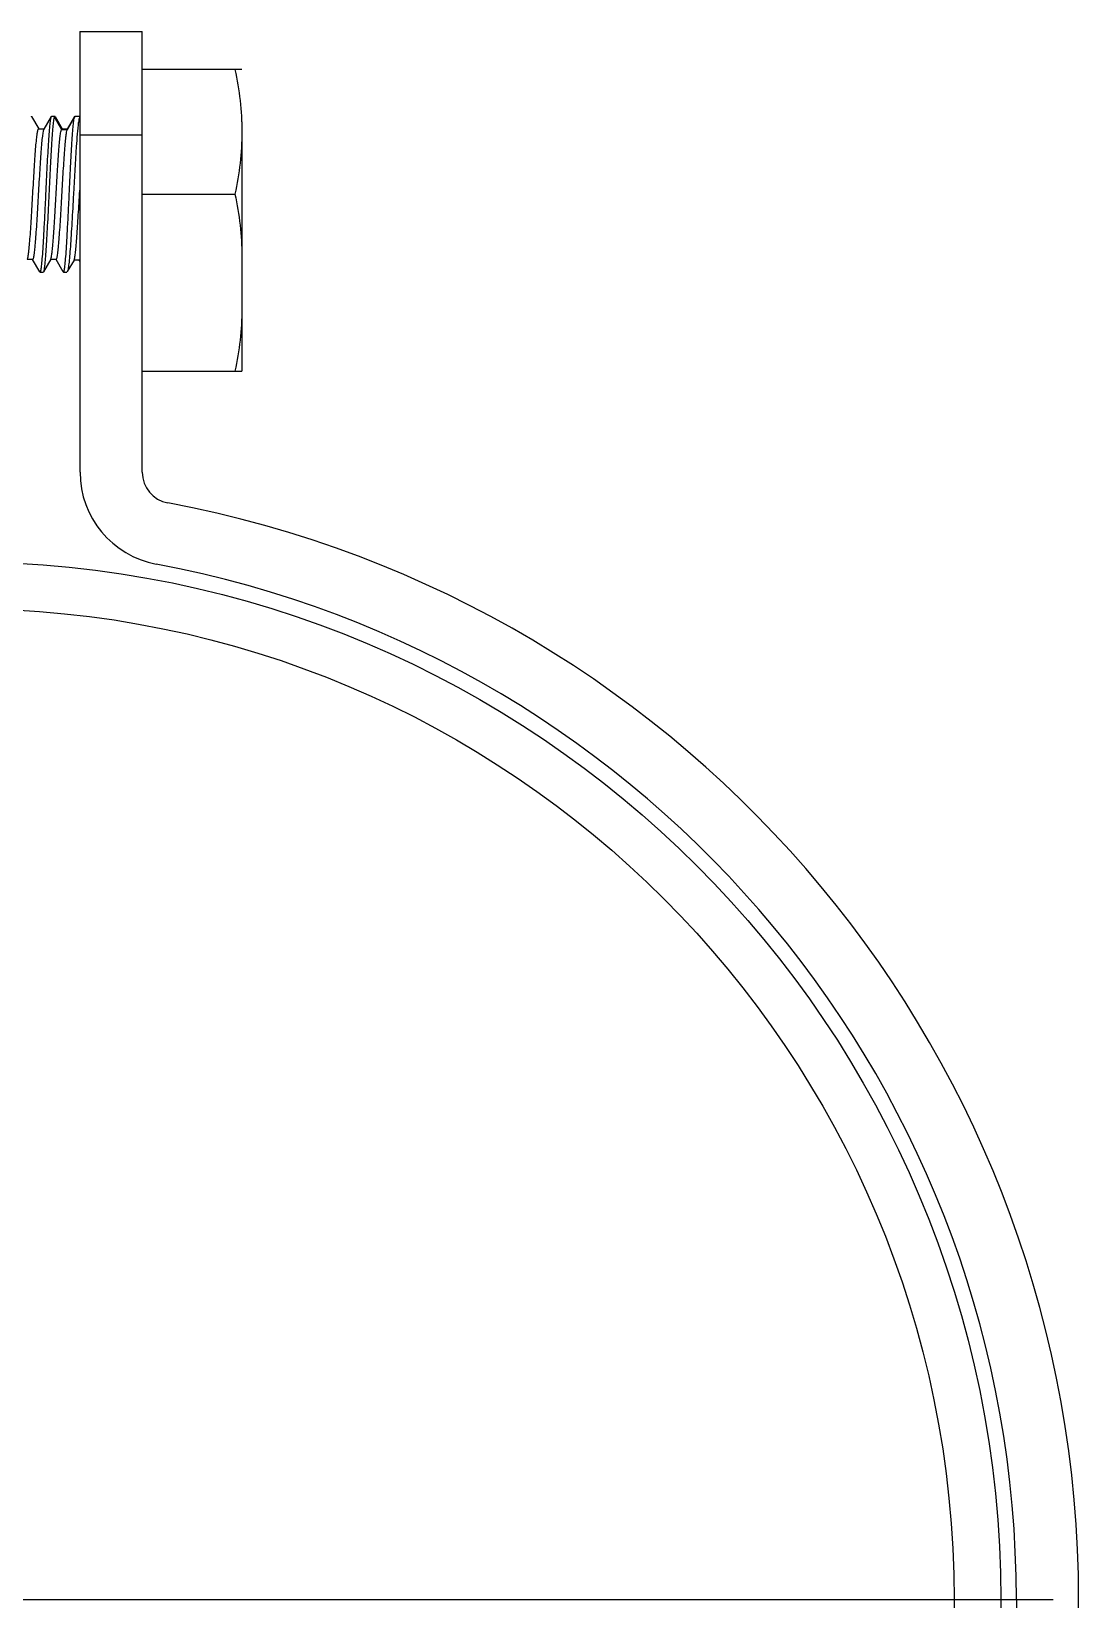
# Model space of a CAD drawing. Extents: x 27938 to 1507990, y 110129 to 923079.
# Drawn here: x 665734 to 666102, y 366011 to 366563 of the extents above; entities that cross this region are included whole.
import ezdxf

# ---------------------------------------------------------------- set-up
doc = ezdxf.new("R2010")
doc.units = 0
doc.header["$LTSCALE"] = 1000
doc.header["$MEASUREMENT"] = 0
doc.linetypes.add('CENTER', pattern=[50.8, 31.75, -6.35, 6.35, -6.35])

msp = doc.modelspace()

# ---------------------------------------------------------------- linework, layer by layer
at = {"linetype": 'Continuous'}
for p, q in [((665750.98, 366562.61), (665750.98, 366407.45)), ((665750.98, 366562.61), (665772.9, 366562.61)), ((665772.9, 366407.45), (665772.9, 366562.61)), ((665807.97, 366549.16), (665772.9, 366549.16)), ((665733.97, 366532.63), (665733.86, 366532.72)), ((665733.97, 366532.63), (665736.47, 366528.31)), ((665738.35, 366528.18), (665740.95, 366532.63)), ((665740.95, 366532.63), (665741.05, 366532.72)), ((665741.05, 366532.72), (665742.08, 366532.72)), ((665742.08, 366532.72), (665741.92, 366532.5)), ((665741.92, 366532.5), (665744.48, 366528.1)), ((665742.19, 366532.63), (665744.69, 366528.31)), ((665746.53, 366528.1), (665749.11, 366532.5)), ((665746.57, 366528.18), (665749.16, 366532.63)), ((665749.11, 366532.5), (665749.16, 366532.63)), ((665749.16, 366532.63), (665749.27, 366532.72)), ((665749.27, 366532.72), (665750.98, 366532.72)), ((665807.97, 366530.72), (665807.97, 366443.06)), ((665736.43, 366528.29), (665738.42, 366528.29)), ((665744.48, 366528.1), (665744.64, 366528.29)), ((665744.48, 366528.1), (665746.53, 366528.1)), ((665744.64, 366528.29), (665746.63, 366528.29)), ((665746.53, 366528.1), (665746.57, 366528.18)), ((665750.98, 366526.25), (665772.9, 366526.25)), ((665750.81, 366505.34), (665750.89, 366506.75)), ((665772.9, 366505.33), (665805.5, 366505.33)), ((665734.37, 366482.37), (665732.38, 366482.37)), ((665736.84, 366478.03), (665734.32, 366482.34)), ((665740.66, 366482.48), (665738.08, 366478.03)), ((665742.59, 366482.37), (665740.6, 366482.37)), ((665745.05, 366478.03), (665742.54, 366482.34)), ((665748.89, 366482.15), (665746.51, 366478.05)), ((665750.82, 366482.04), (665748.83, 366482.04)), ((665750.98, 366481.64), (665750.77, 366482.01)), ((665736.84, 366478.03), (665736.94, 366477.93)), ((665736.94, 366477.93), (665737.97, 366477.93)), ((665738.08, 366478.03), (665737.97, 366477.93)), ((665745.05, 366478.03), (665745.16, 366477.93)), ((665745.16, 366477.93), (665746.38, 366477.93)), ((665746.51, 366478.05), (665746.38, 366477.93)), ((665772.9, 366443.06), (665807.97, 366443.06)), ((666080.54, 366010.76), (666080.54, 365645.59)), ((666102.46, 365645.59), (666102.46, 366010.76))]:
    msp.add_line(p, q, dxfattribs=at)
at = {"color": 0, "linetype": 'CENTER'}
msp.add_line((665326.28, 366010.76), (666093.5, 366010.76), dxfattribs=at)
at = {"linetype": 'Continuous'}
for radius in [365.17, 348.74]:
    msp.add_circle((665709.89, 366010.76), radius, dxfattribs=at)
for centre, radius, start, end in [((665897.86, 366513.56), 148.42, 174.723, 175.0353), ((665783.86, 366407.45), 32.87, 180, 259.438), ((665783.86, 366407.45), 10.96, 180, 259.438), ((665709.89, 366010.76), 392.57, 0, 79.438), ((665709.89, 366010.76), 370.65, 0, 79.438)]:
    msp.add_arc(centre, radius, start, end, dxfattribs=at)
for points in [[(665805.5, 366549.16), (665807.01, 366541.97), (665807.97, 366534.6), (665807.97, 366527.25)], [(665807.97, 366527.25), (665807.97, 366519.89), (665807.01, 366512.52), (665805.5, 366505.33)], [(665805.5, 366505.33), (665807.01, 366498.14), (665807.97, 366490.77), (665807.97, 366483.41)], [(665807.97, 366464.98), (665807.97, 366457.63), (665807.01, 366450.26), (665805.5, 366443.06)]]:
    msp.add_open_spline(points, degree=3, dxfattribs=at)
for points, knots in [([(665739, 366505.33), (665739.16, 366508.65), (665739.39, 366513.49), (665739.71, 366519.67), (665739.95, 366523.68), (665740.19, 366527.04), (665740.4, 366529.68), (665740.66, 366531.43), (665740.79, 366532.37), (665740.95, 366532.63)], [0, 0, 0, 0, 0.364025, 0.530311, 0.678336, 0.803029, 0.900137, 0.966414, 1, 1, 1, 1]), ([(665741.92, 366532.5), (665741.79, 366532.17), (665741.63, 366531.16), (665741.4, 366529.27), (665741.18, 366526.6), (665740.85, 366521.76), (665740.47, 366514.59), (665740.18, 366508.56), (665740.03, 366505.33)], [0, 0, 0, 0, 0.03994, 0.110597, 0.209953, 0.334863, 0.644572, 1, 1, 1, 1]), ([(665742.19, 366532.63), (665742.18, 366532.66), (665742.15, 366532.7), (665742.1, 366532.72), (665742.08, 366532.72)], [0, 0, 0, 0, 0.600908, 1, 1, 1, 1]), ([(665747.22, 366505.33), (665747.37, 366508.56), (665747.66, 366514.59), (665748.04, 366521.76), (665748.37, 366526.6), (665748.59, 366529.27), (665748.82, 366531.16), (665748.98, 366532.17), (665749.11, 366532.5)], [0, 0, 0, 0, 0.355428, 0.665137, 0.790047, 0.889403, 0.96006, 1, 1, 1, 1]), ([(665750.98, 366532.69), (665750.84, 366532.57), (665750.7, 366531.98), (665750.47, 366530.92), (665750.27, 366529.24), (665750.13, 366527.95), (665750.07, 366527.21)], [0, 0, 0, 0, 0.09877, 0.299863, 0.602238, 1, 1, 1, 1]), ([(665732.45, 366482.48), (665732.59, 366482.74), (665732.74, 366483.59), (665732.99, 366485.19), (665733.22, 366487.54), (665733.46, 366490.52), (665733.7, 366494.03), (665734.04, 366499.4), (665734.35, 366505.03), (665734.68, 366510.71), (665734.92, 366514.78), (665735.17, 366518.51), (665735.41, 366521.76), (665735.65, 366524.43), (665735.87, 366526.39), (665736.09, 366527.6), (665736.25, 366528.13), (665736.37, 366528.29), (665736.43, 366528.29)], [0, 0, 0, 0, 0.018976, 0.054804, 0.106454, 0.17214, 0.249527, 0.335846, 0.522669, 0.61646, 0.705997, 0.788065, 0.859721, 0.918408, 0.962058, 0.98923, 0.996484, 1, 1, 1, 1]), ([(665734.37, 366482.37), (665734.43, 366482.37), (665734.55, 366482.53), (665734.71, 366483.06), (665734.93, 366484.27), (665735.15, 366486.23), (665735.39, 366488.9), (665735.63, 366492.16), (665735.87, 366495.89), (665736.12, 366499.96), (665736.44, 366505.63), (665736.76, 366511.26), (665737.1, 366516.63), (665737.34, 366520.15), (665737.58, 366523.13), (665737.8, 366525.48), (665738.05, 366527.07), (665738.21, 366527.92), (665738.35, 366528.18)], [0, 0, 0, 0, 0.003514, 0.010772, 0.03795, 0.081609, 0.140308, 0.211978, 0.294061, 0.383612, 0.477416, 0.664254, 0.750572, 0.827952, 0.893624, 0.945254, 0.981055, 1, 1, 1, 1]), ([(665740.66, 366482.48), (665740.8, 366482.72), (665740.95, 366483.51), (665741.19, 366485.01), (665741.4, 366487.19), (665741.64, 366489.96), (665741.87, 366493.25), (665742.19, 366498.32), (665742.57, 366505.02), (665743.02, 366512.87), (665743.4, 366518.96), (665743.74, 366523.08), (665743.96, 366525.36), (665744.19, 366526.96), (665744.35, 366527.82), (665744.48, 366528.1)], [0, 0, 0, 0, 0.017949, 0.051483, 0.099746, 0.16121, 0.233875, 0.31535, 0.493787, 0.673153, 0.829955, 0.893299, 0.943723, 0.979621, 1, 1, 1, 1]), ([(665742.59, 366482.37), (665742.64, 366482.37), (665742.76, 366482.53), (665742.92, 366483.05), (665743.14, 366484.24), (665743.36, 366486.16), (665743.6, 366488.79), (665743.84, 366491.99), (665744.08, 366495.66), (665744.32, 366499.68), (665744.64, 366505.3), (665744.96, 366510.89), (665745.29, 366516.25), (665745.53, 366519.78), (665745.77, 366522.8), (665746, 366525.21), (665746.24, 366526.9), (665746.4, 366527.81), (665746.53, 366528.1)], [0, 0, 0, 0, 0.003476, 0.010618, 0.037351, 0.080307, 0.138095, 0.208722, 0.289712, 0.378215, 0.471113, 0.656939, 0.743312, 0.821202, 0.88787, 0.940988, 0.978742, 1, 1, 1, 1]), ([(665749.99, 366526.4), (665749.87, 366524.97), (665749.35, 366517.95), (665748.98, 366510.92), (665748.67, 366505.33)], [0, 0, 0, 0, 0.204958, 1, 1, 1, 1]), ([(665736.94, 366477.93), (665737, 366477.93), (665737.13, 366478.16), (665737.22, 366478.53), (665737.35, 366479.2), (665737.53, 366480.55), (665737.75, 366482.84), (665737.99, 366486.2), (665738.24, 366490.31), (665738.49, 366494.98), (665738.75, 366500.05), (665738.91, 366503.55), (665739, 366505.33)], [0, 0, 0, 0, 0.006689, 0.021763, 0.04594, 0.079164, 0.171568, 0.295631, 0.446658, 0.618889, 0.805716, 1, 1, 1, 1]), ([(665740.03, 366505.33), (665739.87, 366502.01), (665739.64, 366497.17), (665739.31, 366490.99), (665739.08, 366486.98), (665738.83, 366483.62), (665738.62, 366480.99), (665738.37, 366479.23), (665738.23, 366478.29), (665738.08, 366478.03)], [0, 0, 0, 0, 0.363958, 0.530225, 0.678245, 0.80294, 0.900061, 0.966367, 1, 1, 1, 1]), ([(665745.16, 366477.93), (665745.22, 366477.93), (665745.34, 366478.16), (665745.44, 366478.53), (665745.57, 366479.2), (665745.75, 366480.55), (665745.97, 366482.84), (665746.21, 366486.2), (665746.46, 366490.31), (665746.71, 366494.98), (665746.96, 366500.05), (665747.13, 366503.55), (665747.22, 366505.33)], [0, 0, 0, 0, 0.00669, 0.021764, 0.045942, 0.079166, 0.171571, 0.295634, 0.446661, 0.618891, 0.805717, 1, 1, 1, 1]), ([(665748.67, 366505.33), (665748.49, 366502.03), (665748.24, 366497.21), (665747.87, 366491.05), (665747.61, 366487.06), (665747.34, 366483.7), (665747.1, 366481.05), (665746.83, 366479.27), (665746.67, 366478.32), (665746.51, 366478.05)], [0, 0, 0, 0, 0.362263, 0.527925, 0.675614, 0.80033, 0.897877, 0.965043, 1, 1, 1, 1]), ([(665748.89, 366482.15), (665749.03, 366482.39), (665749.18, 366483.2), (665749.42, 366484.74), (665749.64, 366486.99), (665749.87, 366489.85), (665750.11, 366493.24), (665750.43, 366498.46), (665750.65, 366502.54), (665750.81, 366505.34)], [0, 0, 0, 0, 0.036124, 0.104043, 0.201926, 0.326585, 0.473883, 0.638923, 1, 1, 1, 1])]:
    msp.add_open_spline(points, degree=3, knots=knots, dxfattribs=at)

doc.saveas('drawing.dxf')
